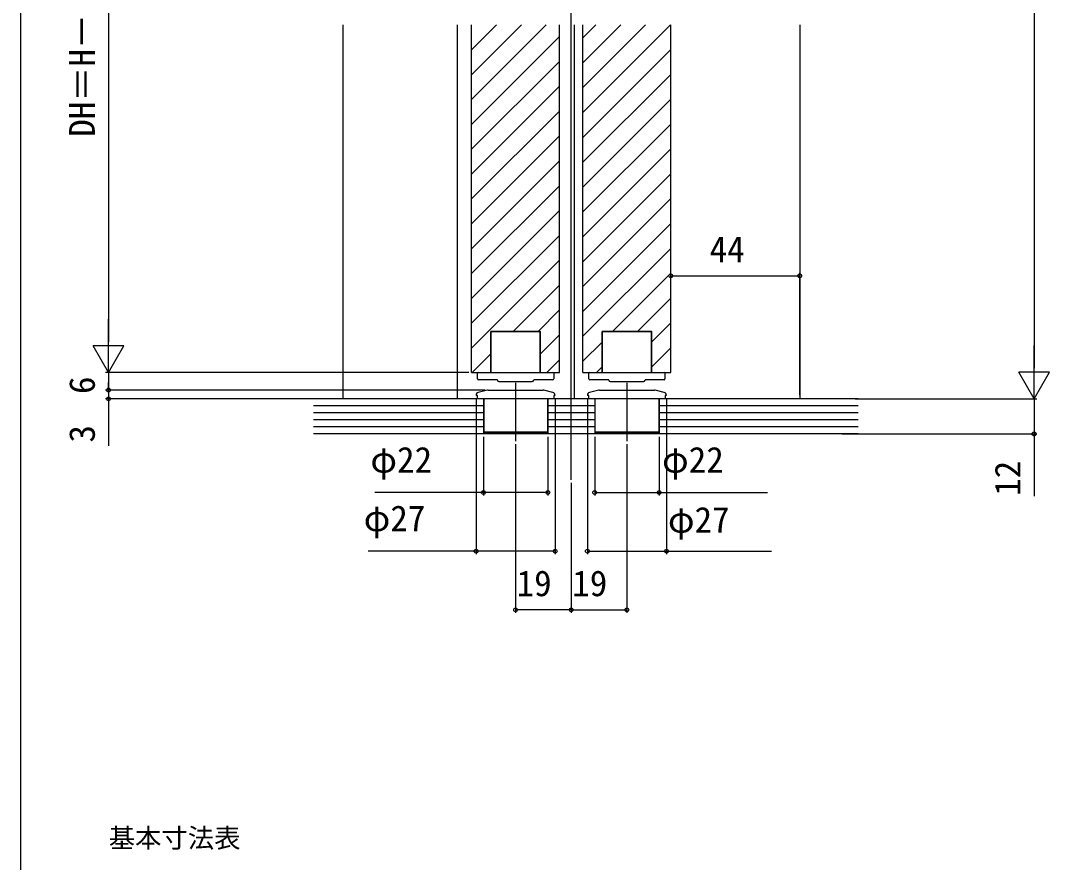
# Model space of a CAD drawing. Units: millimetres, scale not verified. Extents: x -525 to 525, y -783 to 779.
# Drawn here: x -525 to -173.8, y 40.3 to 327.6 of the extents above; entities that cross this region are included whole.
import ezdxf
from ezdxf.enums import TextEntityAlignment as Align

# ---------------------------------------------------------------- set-up
doc = ezdxf.new("R2010")
doc.units = ezdxf.units.MM
doc.header["$LTSCALE"] = 4
for name, color, linetype in [('0-2_USER1', 3, 'Continuous'), ('0-4_YKK_12', 2, 'Continuous'), ('0-5_YKK_13', 4, 'Continuous'), ('0-7_YKK_D', 6, 'Continuous'), ('0-8_YKK_ZWAK', 7, 'Continuous'), ('0-9_YSS_K', 3, 'Continuous')]:
    doc.layers.add(name, color=color, linetype=linetype)
doc.styles.add('ＭＳ ゴシック', font='')
doc.styles.get('ＭＳ ゴシック').set_extended_font_data('MS Gothic')

msp = doc.modelspace()

# ---------------------------------------------------------------- linework, layer by layer
at = {"layer": '0-4_YKK_12'}
for p, q in [((-337, 170.84), (-337, 538.257)), ((-415, 326.103), (-415, 198.503)), ((-376, 326.103), (-376, 198.503)), ((-371, 207.503), (-371, 326.103)), ((-371, 317.618), (-362.515, 326.103)), ((-371, 309.133), (-354.029, 326.103)), ((-371, 300.647), (-345.544, 326.103)), ((-341, 207.503), (-341, 326.103)), ((-336, 326.103), (-336, 198.503)), ((-333, 207.503), (-333, 326.103)), ((-333, 321.677), (-328.574, 326.103)), ((-333, 313.192), (-320.088, 326.103)), ((-333, 304.706), (-311.603, 326.103)), ((-333, 296.221), (-303.118, 326.103)), ((-303, 207.503), (-303, 326.103)), ((-259, 326.103), (-259, 198.703)), ((-371, 292.162), (-341, 322.162)), ((-333, 287.736), (-303, 317.736)), ((-371, 283.677), (-341, 313.677)), ((-333, 279.25), (-303, 309.25)), ((-371, 275.192), (-341, 305.192)), ((-333, 270.765), (-303, 300.765)), ((-371, 266.706), (-341, 296.706)), ((-333, 262.28), (-303, 292.28)), ((-371, 258.221), (-341, 288.221)), ((-333, 253.795), (-303, 283.795)), ((-371, 249.736), (-341, 279.736)), ((-333, 245.309), (-303, 275.309)), ((-371, 241.25), (-341, 271.25)), ((-333, 236.824), (-303, 266.824)), ((-371, 232.765), (-341, 262.765)), ((-333, 228.339), (-303, 258.339)), ((-371, 224.28), (-341, 254.28)), ((-333, 219.853), (-303, 249.853)), ((-371, 215.795), (-341, 245.795)), ((-322.865, 221.503), (-303, 241.368)), ((-356.806, 221.503), (-341, 237.309)), ((-314.38, 221.503), (-303, 232.883)), ((-348.321, 221.503), (-341, 228.824)), ((-364.5, 207.503), (-364.5, 221.503)), ((-364.5, 221.503), (-347.5, 221.503)), ((-347.5, 207.503), (-347.5, 221.503)), ((-326.5, 207.503), (-326.5, 221.503)), ((-326.5, 221.503), (-309.5, 221.503)), ((-309.5, 217.898), (-303, 224.398)), ((-309.5, 207.503), (-309.5, 221.503)), ((-347.5, 213.839), (-341, 220.339)), ((-333, 211.368), (-326.5, 217.868)), ((-309.5, 209.412), (-303, 215.912)), ((-370.806, 207.503), (-364.5, 213.809)), ((-345.35, 207.503), (-341, 211.853)), ((-371, 207.503), (-341, 207.503)), ((-333, 207.503), (-303, 207.503)), ((-328.38, 207.503), (-326.5, 209.383))]:
    msp.add_line(p, q, dxfattribs=at)
at = {"layer": '0-5_YKK_13'}
for p, q in [((-347.6, 221.503), (-364.4, 221.503)), ((-364.4, 221.503), (-364.4, 207.503)), ((-347.6, 207.503), (-347.6, 221.503)), ((-309.6, 221.503), (-326.4, 221.503)), ((-326.4, 221.503), (-326.4, 207.503)), ((-309.6, 207.503), (-309.6, 221.503)), ((-368.7, 207.503), (-368, 207.503)), ((-368, 207.503), (-364.4, 207.503)), ((-330.7, 207.503), (-330, 207.503)), ((-330, 207.503), (-326.4, 207.503)), ((-369, 206.839), (-369, 207.203)), ((-369, 206.803), (-369, 206.839)), ((-369, 206.208), (-369, 206.803)), ((-369, 205.303), (-369, 206.208)), ((-367.459, 205.003), (-368.7, 205.003)), ((-362.2, 205.003), (-367.459, 205.003)), ((-362.2, 204.87), (-362.2, 205.003)), ((-361.7, 204.37), (-350.3, 204.37)), ((-356, 204), (-356, 184)), ((-344.541, 205.003), (-349.8, 205.003)), ((-343.3, 205.003), (-344.541, 205.003)), ((-343, 207.203), (-343, 206.839)), ((-343, 206.208), (-343, 205.303)), ((-331, 206.839), (-331, 207.203)), ((-331, 206.803), (-331, 206.839)), ((-331, 206.208), (-331, 206.803)), ((-331, 205.303), (-331, 206.208)), ((-329.459, 205.003), (-330.7, 205.003)), ((-324.2, 205.003), (-329.459, 205.003)), ((-324.2, 204.87), (-324.2, 205.003)), ((-323.7, 204.37), (-312.3, 204.37)), ((-318, 204), (-318, 184)), ((-306.541, 205.003), (-311.8, 205.003)), ((-305.3, 205.003), (-306.541, 205.003)), ((-305, 207.203), (-305, 206.839)), ((-305, 206.208), (-305, 205.303)), ((-365.627, 201.466), (-368.759, 200.627)), ((-365.368, 201.5), (-346.632, 201.5)), ((-343.241, 200.627), (-346.373, 201.466)), ((-327.627, 201.466), (-330.759, 200.627)), ((-327.368, 201.5), (-308.632, 201.5)), ((-305.241, 200.627), (-308.373, 201.466)), ((-369.5, 199.661), (-369.5, 199.6)), ((-369.038, 199.6), (-369.5, 199.6)), ((-344.15, 198.5), (-367.85, 198.5)), ((-366.9, 198.5), (-366.9, 187.2)), ((-345.1, 198.5), (-345.1, 187.2)), ((-342.5, 199.6), (-342.5, 199.661)), ((-331.5, 199.661), (-331.5, 199.6)), ((-331.038, 199.6), (-331.5, 199.6)), ((-306.15, 198.5), (-329.85, 198.5)), ((-328.9, 198.5), (-328.9, 187.2)), ((-307.1, 198.5), (-307.1, 187.2)), ((-304.5, 199.6), (-304.5, 199.661)), ((-366.9, 187.2), (-366.4, 186.7)), ((-366.9, 187.2), (-345.1, 187.2)), ((-345.6, 186.7), (-366.4, 186.7)), ((-345.6, 186.7), (-345.1, 187.2)), ((-328.9, 187.2), (-328.4, 186.7)), ((-328.9, 187.2), (-307.1, 187.2)), ((-307.6, 186.7), (-328.4, 186.7)), ((-307.6, 186.7), (-307.1, 187.2))]:
    msp.add_line(p, q, dxfattribs=at)
for points in [[(-347.6, 207.503), (-344, 207.503), (-343.3, 207.503)], [(-309.6, 207.503), (-306, 207.503), (-305.3, 207.503)], [(-343, 206.839), (-343, 206.803), (-343, 206.208)], [(-305, 206.839), (-305, 206.803), (-305, 206.208)], [(-342.5, 199.6), (-342.962, 199.6), (-342.962, 198.5), (-369.038, 198.5), (-369.038, 199.6)], [(-304.5, 199.6), (-304.962, 199.6), (-304.962, 198.5), (-331.038, 198.5), (-331.038, 199.6)]]:
    msp.add_lwpolyline(points, dxfattribs=at)
for centre, radius, start, end in [((-368.7, 207.203), 0.3, 90, 180), ((-343.3, 207.203), 0.3, 0, 90), ((-330.7, 207.203), 0.3, 90, 180), ((-305.3, 207.203), 0.3, 0, 90), ((-368.7, 205.303), 0.3, 180, 270), ((-361.7, 204.87), 0.5, 180, 270), ((-350.3, 204.87), 0.5, 270, 0), ((-343.3, 205.303), 0.3, 270, 0), ((-330.7, 205.303), 0.3, 180, 270), ((-323.7, 204.87), 0.5, 180, 270), ((-312.3, 204.87), 0.5, 270, 0), ((-305.3, 205.303), 0.3, 270, 0), ((-368.5, 199.661), 1, 105, 180), ((-365.368, 200.5), 1, 90, 105), ((-346.632, 200.5), 1, 75, 90), ((-343.5, 199.661), 1, 0, 75), ((-330.5, 199.661), 1, 105, 180), ((-327.368, 200.5), 1, 90, 105), ((-308.632, 200.5), 1, 75, 90), ((-305.5, 199.661), 1, 0, 75)]:
    msp.add_arc(centre, radius, start, end, dxfattribs=at)
at = {"layer": '0-7_YKK_D'}
for p, q in [((-179, 488.203), (-179, 209.003)), ((-495, 444.203), (-495, 218.003)), ((-303, 208.503), (-303, 241.503)), ((-303, 240.503), (-259, 240.503)), ((-259, 199.703), (-259, 241.503)), ((-495, 207.503), (-495, 225.69)), ((-495, 207.503), (-500.25, 216.596)), ((-489.75, 216.596), (-500.25, 216.596)), ((-495, 207.503), (-489.75, 216.596)), ((-179, 198.503), (-179, 216.69)), ((-373, 207.503), (-496, 207.503)), ((-372, 207.503), (-496, 207.503)), ((-495, 207.503), (-495, 201.5)), ((-179, 198.503), (-184.25, 207.596)), ((-173.75, 207.596), (-184.25, 207.596)), ((-179, 198.503), (-173.75, 207.596)), ((-495, 201.5), (-495, 204.05)), ((-366.368, 201.5), (-496, 201.5)), ((-366.368, 201.5), (-496, 201.5)), ((-495, 201.5), (-495, 198.503)), ((-413.5, 198.503), (-496, 198.503)), ((-495, 198.503), (-495, 182.449)), ((-369.5, 198.6), (-369.5, 145.503)), ((-342.5, 198.6), (-342.5, 145.503)), ((-331.5, 198.6), (-331.5, 145.503)), ((-304.5, 198.6), (-304.5, 145.503)), ((-240.115, 198.503), (-178, 198.503)), ((-235.884, 198.503), (-178, 198.503)), ((-244.614, 186.503), (-178, 186.503)), ((-367, 185.503), (-367, 165.503)), ((-356, 183), (-356, 125.503)), ((-345, 185.503), (-345, 165.503)), ((-329, 185.5), (-329, 165.503)), ((-318, 183), (-318, 125.503)), ((-307, 185.5), (-307, 165.503)), ((-337, 169.84), (-337, 125.503)), ((-337, 169.84), (-337, 125.503)), ((-337, 126.503), (-356, 126.503)), ((-337, 126.503), (-318, 126.503))]:
    msp.add_line(p, q, dxfattribs=at)
for points in [[(-179, 198.503), (-179, 186.503), (-179, 165.226)], [(-345, 166.503), (-367, 166.503), (-404.027, 166.503)], [(-329, 166.503), (-307, 166.503), (-269.973, 166.503)], [(-342.5, 146.503), (-369.5, 146.503), (-406.323, 146.503)], [(-331.5, 146.503), (-304.5, 146.503), (-268.677, 146.503)]]:
    msp.add_lwpolyline(points, dxfattribs=at)
for centre in [(-303, 240.503), (-259, 240.503), (-495, 201.5), (-495, 201.5), (-495, 198.503), (-179, 186.503), (-367, 166.503), (-345, 166.503), (-329, 166.503), (-307, 166.503), (-369.5, 146.503), (-342.5, 146.503), (-331.5, 146.503), (-304.5, 146.503), (-356, 126.503), (-337, 126.503), (-337, 126.503), (-318, 126.503)]:
    msp.add_circle(centre, 0.637, dxfattribs=at)
at = {"layer": '0-8_YKK_ZWAK'}
msp.add_line((-525, 746.7), (-525, -783.3), dxfattribs=at)
at = {"layer": '0-9_YSS_K'}
for p, q in [((-367, 198.503), (-425, 198.503)), ((-367, 198.503), (-367, 186.5)), ((-329, 198.503), (-345, 198.503)), ((-345, 198.503), (-345, 186.5)), ((-329, 198.503), (-329, 186.5)), ((-239, 198.503), (-307, 198.503)), ((-307, 198.503), (-307, 186.5)), ((-367, 196.103), (-425, 196.103)), ((-367, 193.703), (-425, 193.703)), ((-329, 196.103), (-345, 196.103)), ((-329, 193.703), (-345, 193.703)), ((-239, 196.103), (-307, 196.103)), ((-239, 193.703), (-307, 193.703)), ((-367, 191.303), (-425, 191.303)), ((-329, 191.303), (-345, 191.303)), ((-239, 191.303), (-307, 191.303)), ((-367, 188.903), (-425, 188.903)), ((-239, 186.503), (-425, 186.503)), ((-329, 188.903), (-345, 188.903)), ((-239, 188.903), (-307, 188.903))]:
    msp.add_line(p, q, dxfattribs=at)

# ---------------------------------------------------------------- texts
at = {"layer": '0-2_USER1', "style": 'ＭＳ ゴシック'}
msp.add_text('基本寸法表', height=6.598, dxfattribs=at).set_placement((-494.913, 43.33), align=Align.BOTTOM_LEFT)
at = {"layer": '0-7_YKK_D', "style": 'ＭＳ ゴシック'}
for s, p in [('DH＝H－53', (-497, 287.944)), ('6', (-497, 200.138)), ('3', (-497, 183.562)), ('12', (-181, 165.385))]:
    msp.add_text(s, height=8.798, rotation=90, dxfattribs=at).set_placement(p, align=Align.BOTTOM_LEFT)
for s, p in [('44', (-289.761, 242.503)), ('φ22', (-405.573, 170.685)), ('φ22', (-305.995, 170.685)), ('φ27', (-407.868, 150.685)), ('φ27', (-303.995, 150.185)), ('19', (-355.67, 128.503)), ('19', (-336.67, 128.503))]:
    msp.add_text(s, height=8.798, dxfattribs=at).set_placement(p, align=Align.BOTTOM_LEFT)

doc.saveas('drawing.dxf')
